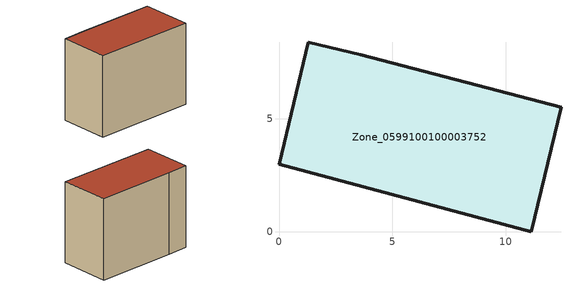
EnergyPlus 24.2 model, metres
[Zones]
Zone_0599100100003752
 floor ground (C_G): 11.13,0 0,2.99 1.28,8.38 3.61,7.83 12.45,5.51 z0
 wall outside (C_F): 0,2.99 11.13,0 12.45,5.51 3.61,7.83 1.28,8.38 0,2.99 z0:9.21
 roof outside (C_R): 11.13,0 12.45,5.51 3.61,7.83 1.28,8.38 0,2.99 z9.21
[BUILDING]
Pand.0599100100003752: North Axis=0; Terrain=City; Loads Convergence Tolerance Value=0.04; Temperature Convergence Tolerance Value=0.4; Solar Distribution=FullExterior; Maximum Number of Warmup Days=25; Minimum Number of Warmup Days=1
[Site:Location]
Rotterdam.The.Hague.AP_ZH_NLD Design_Conditions: Latitude=51.96; Longitude=4.45; Time Zone=1; Elevation=-4.5
[SITE:GROUNDTEMPERATURE:BUILDINGSURFACE]
18, 18, 18, 18, 18, 18, 18, 18, 18, 18, 18, 18
[MATERIAL] Thermal Absorptance=0.9; Solar Absorptance=0.7; Visible Absorptance=0.7
Name | Roughness | Thickness | Conductivity | Density | Specific Heat
G.TI.2006-2014 | MediumSmooth | 0.15 | 0.06 | 540 | 1210
F.TI.2006-2014 | Rough | 0.3 | 0.12 | 1920 | 840
R.TI.2006-2014 | MediumRough | 0.2 | 0.08 | 1500 | 1000
[CONSTRUCTION]
C_G: G.TI.2006-2014
C_F: F.TI.2006-2014
C_R: R.TI.2006-2014
[ZONE]
Zone_0599100100003752: Type=1; Multiplier=1; Ceiling Height=Autocalculate; Volume=Autocalculate; Floor Area=autocalculate; Part of Total Floor Area=Yes
[ZONEINFILTRATION:DESIGNFLOWRATE]
Infil_Zone_0599100100003752: Zone or ZoneList or Space or SpaceList=Zone_0599100100003752; Schedule=AlwaysOn; Design Flow Rate Calculation Method=Flow/Area; Flow Rate per Floor Area=0.0015; Constant Term Coefficient=1; Temperature Term Coefficient=0; Velocity Term Coefficient=0; Velocity Squared Term Coefficient=0
[HVACTEMPLATE:ZONE:IDEALLOADSAIRSYSTEM]
Zone_0599100100003752: Maximum Heating Supply Air Temperature=50; Minimum Cooling Supply Air Temperature=13; Maximum Heating Supply Air Humidity Ratio=0.0156; Minimum Cooling Supply Air Humidity Ratio=0.0077; Heating Limit=NoLimit; Cooling Limit=NoLimit; Dehumidification Control Type=ConstantSensibleHeatRatio; Cooling Sensible Heat Ratio=0.7; Dehumidification Setpoint=60; Humidification Control Type=None; Humidification Setpoint=30; Outdoor Air Method=None; Outdoor Air Flow Rate per Person=0.00944; Outdoor Air Flow Rate per Zone Floor Area=0; Outdoor Air Flow Rate per Zone=0; Demand Controlled Ventilation Type=None; Outdoor Air Economizer Type=NoEconomizer; Heat Recovery Type=None; Sensible Heat Recovery Effectiveness=0.7; Latent Heat Recovery Effectiveness=0.65
[ZONECONTROL:THERMOSTAT]
ThermostatControl_Zone_0599100100003752: Zone or ZoneList=Zone_0599100100003752; Control Type Schedule=DualSetpointControlType; Control 1=Thermostat_Zone_0599100100003752; Temperature Difference Between Cutout And Setpoint=0
[THERMOSTATSETPOINT:DUALSETPOINT]
Thermostat_Zone_0599100100003752: Heating Setpoint Temperature Schedule=HeatingSetpoint_Zone_0599100100003752; Cooling Setpoint Temperature Schedule=CoolingSetpoint_Zone_0599100100003752
[SCHEDULE:COMPACT]
HeatingSetpoint_Zone_0599100100003752: Through: 12/31, For: AllDays, Until: 24:00, 21
CoolingSetpoint_Zone_0599100100003752: Through: 12/31, For: AllDays, Until: 24:00, 24
DualSetpointControlType: Through: 12/31, For: AllDays, Until: 24:00, 4
AlwaysOn: Through: 12/31, For: AllDays, Until: 24:00, 1
